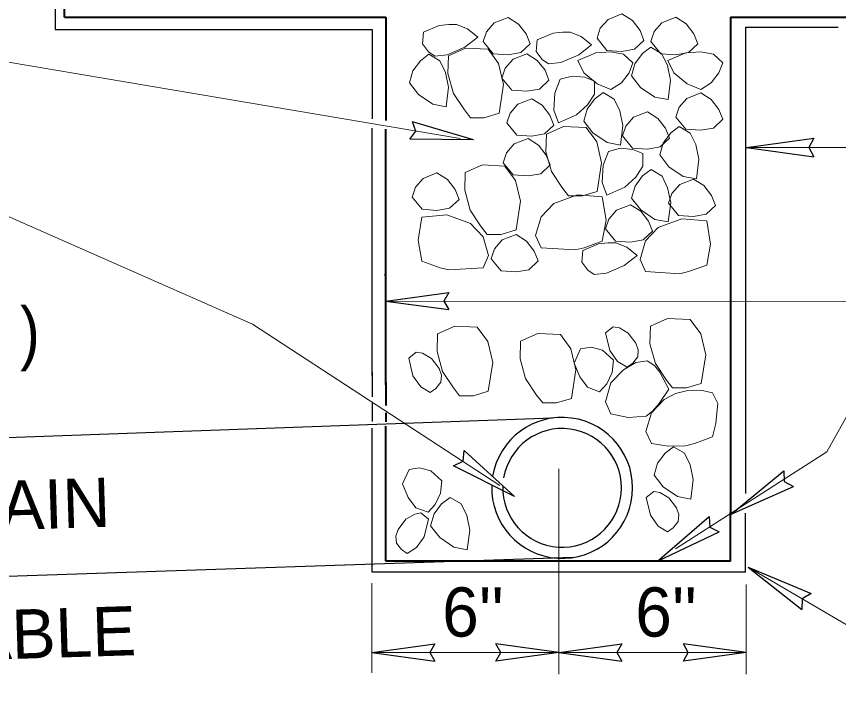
# Model space of a CAD drawing. Extents: x 716 to 1086, y -456 to -183.
# Drawn here: x 808.6 to 830.64, y -287.79 to -269.61 of the extents above; entities that cross this region are included whole.
import ezdxf

# ---------------------------------------------------------------- set-up
doc = ezdxf.new("R2010")
doc.units = 0
doc.header["$LTSCALE"] = 0.53
doc.linetypes.add('MEDIUM_DASHED', pattern=[4.5, 3, -1.5])
doc.layers.add('1', color=7, linetype='Continuous', lineweight=13)

msp = doc.modelspace()

# ---------------------------------------------------------------- linework, layer by layer
at = {"layer": '1', "lineweight": 25}
for p, q in [((809.6353, -263.7087), (809.6353, -269.9602)), ((809.6353, -269.9602), (818.1363, -269.9602)), ((818.1363, -269.9602), (818.1363, -272.3545)), ((828.1429, -269.9008), (828.1429, -280.0213)), ((828.1429, -269.9008), (830.6312, -269.9008)), ((818.1363, -279.2417), (818.1363, -272.6058)), ((820.8474, -272.9173), (819.213, -272.443)), ((820.8474, -272.9173), (819.1456, -272.9013)), ((828.1669, -273.126), (829.9797, -272.8768)), ((828.1669, -273.126), (829.9797, -273.3752)), ((818.5032, -277.2452), (820.1886, -277.0097)), ((818.5032, -277.2452), (820.1896, -277.473)), ((818.1363, -279.1506), (818.1363, -279.8076)), ((828.1429, -279.5683), (828.1429, -282.3994)), ((818.1363, -279.9453), (818.1363, -280.4733)), ((822.9711, -280.3795), (794.1772, -281.4185)), ((818.1363, -284.5063), (818.1363, -280.6492)), ((821.9491, -282.4816), (820.5978, -281.249)), ((821.9491, -282.4816), (820.3156, -281.6585)), ((827.7565, -282.9529), (829.1708, -281.7929)), ((827.7565, -282.9529), (829.4303, -282.2179)), ((828.1429, -284.5063), (828.1429, -282.9269)), ((825.7842, -284.2138), (827.1657, -283.0149)), ((825.7842, -284.2138), (827.4369, -283.4324)), ((823.5263, -284.1179), (763.7996, -286.1213)), ((828.1429, -284.5063), (818.1363, -284.5063)), ((828.2192, -284.377), (829.9078, -285.0793)), ((828.2192, -284.377), (829.656, -285.5095)), ((818.1286, -286.6628), (819.8146, -286.4311)), ((823.1397, -286.6631), (821.4537, -286.4314)), ((823.1397, -286.6631), (824.8256, -286.4314)), ((828.1637, -286.6631), (826.4778, -286.4314)), ((818.1286, -286.6628), (819.8146, -286.8944)), ((823.1397, -286.6631), (821.4537, -286.8947)), ((823.1397, -286.6631), (824.8256, -286.8947)), ((828.1637, -286.6631), (826.4778, -286.8947))]:
    msp.add_line(p, q, dxfattribs=at)
at = {"layer": '1', "lineweight": 40}
for p, q in [((809.8836, -269.6298), (818.5028, -269.6298)), ((818.5028, -269.6298), (818.5028, -272.4047)), ((827.743, -269.6299), (863.3891, -269.6283)), ((827.743, -269.6299), (827.743, -282.9143)), ((818.5028, -279.4931), (818.5028, -272.6309)), ((818.5028, -279.4237), (818.5028, -280.0439)), ((818.5028, -280.2349), (818.5028, -280.4803)), ((818.5028, -284.2158), (818.5028, -280.5986)), ((827.743, -284.2158), (827.743, -282.9143)), ((827.743, -284.2158), (818.5028, -284.2158))]:
    msp.add_line(p, q, dxfattribs=at)
at = {"layer": '1'}
for p, q in [((828.1669, -273.1252), (863.4359, -273.1252)), ((818.5028, -277.2444), (848.146, -277.2752)), ((823.1396, -287.245), (823.1396, -281.7445)), ((818.1268, -284.8083), (818.1268, -287.2086)), ((828.1643, -284.8447), (828.1643, -287.245)), ((818.1268, -286.6631), (823.1396, -286.6631)), ((828.1643, -286.6631), (823.1396, -286.6631))]:
    msp.add_line(p, q, dxfattribs=at)
at = {"layer": '1', "lineweight": 40}
msp.add_lwpolyline([(809.8836, -269.6298), (809.8836, -263.9928), (837.7017, -263.9928)], dxfattribs=at)
at = {"layer": '1'}
for points in [[(821.7792, -270.6438), (822.1185, -270.5843), (822.3706, -270.3481), (822.2663, -270.0821), (822.0598, -269.8162), (821.7792, -269.6386), (821.409, -269.7864), (821.2017, -270.0233), (821.1132, -270.2894), (821.38, -270.6141)], [(824.8294, -270.5518), (825.1687, -270.4924), (825.4207, -270.2562), (825.3165, -269.9902), (825.1099, -269.7242), (824.8294, -269.5467), (824.4592, -269.6945), (824.2519, -269.9314), (824.1634, -270.1973), (824.4302, -270.5221)], [(826.2727, -270.6413), (826.612, -270.5818), (826.8641, -270.3456), (826.7598, -270.0796), (826.5532, -269.8136), (826.2727, -269.6361), (825.9025, -269.7839), (825.6952, -270.0208), (825.6067, -270.2867), (825.8735, -270.6115)], [(819.644, -270.5623), (819.8162, -270.6745), (820.1463, -270.6422), (820.6235, -270.4363), (820.966, -270.1658), (820.6907, -269.9447), (820.3951, -269.8258), (820.1878, -269.8258), (819.9357, -269.8548), (819.5113, -270.0337), (819.4856, -270.3439)], [(822.6944, -270.7708), (822.8667, -270.883), (823.1967, -270.8507), (823.6739, -270.6448), (824.0164, -270.3743), (823.7412, -270.1532), (823.4455, -270.0343), (823.2382, -270.0343), (822.9862, -270.0633), (822.5617, -270.2423), (822.536, -270.5524)], [(820.1001, -271.1146), (819.9502, -270.8051), (819.6538, -270.6275), (819.4268, -270.8004), (819.2275, -271.0723), (819.1338, -271.3911), (819.3773, -271.7059), (819.7595, -271.966), (820.1166, -272.0327), (820.1812, -271.5072)], [(820.1795, -270.6711), (820.1656, -271.1443), (820.3135, -271.6763), (820.6092, -272.1198), (820.7708, -272.3271), (821.1411, -272.3271), (821.5398, -272.2089), (821.6578, -271.44), (821.5252, -270.8784), (821.2441, -270.4942), (820.6388, -270.4646)], [(822.2815, -271.6189), (822.6207, -271.5596), (822.8728, -271.3233), (822.7686, -271.0573), (822.562, -270.7913), (822.2815, -270.6138), (821.9112, -270.7616), (821.704, -270.9986), (821.6156, -271.2646), (821.8822, -271.5892)], [(824.535, -270.5625), (824.8743, -270.6219), (825.1264, -270.8582), (825.0222, -271.1242), (824.8155, -271.3901), (824.535, -271.5677), (824.1648, -271.4198), (823.8103, -271.1242), (823.648, -270.7987), (824.1357, -270.5922)], [(826.0536, -270.9252), (825.9038, -270.6157), (825.6075, -270.4382), (825.3804, -270.6111), (825.1812, -270.883), (825.0874, -271.2018), (825.3309, -271.5166), (825.7131, -271.7766), (826.0701, -271.8433), (826.1348, -271.3179)], [(826.9455, -270.5625), (827.2848, -270.6219), (827.5369, -270.8582), (827.4327, -271.1242), (827.226, -271.3901), (826.9455, -271.5677), (826.5753, -271.4198), (826.2208, -271.1242), (826.0585, -270.7987), (826.5462, -270.5922)], [(823.9094, -271.9822), (824.0978, -271.6945), (824.0976, -271.3491), (823.8325, -271.2432), (823.4968, -271.2122), (823.1752, -271.2959), (823.0306, -271.6667), (823.0042, -272.1282), (823.1307, -272.4687), (823.6145, -272.2538)], [(824.7722, -272.1421), (824.6223, -271.8326), (824.326, -271.655), (824.099, -271.8279), (823.8997, -272.0998), (823.806, -272.4186), (824.0495, -272.7334), (824.4317, -272.9935), (824.7887, -273.0602), (824.8533, -272.5347)], [(826.9423, -272.6664), (827.2816, -272.607), (827.5337, -272.3707), (827.4294, -272.1047), (827.2228, -271.8388), (826.9423, -271.6612), (826.5721, -271.8091), (826.3648, -272.046), (826.2763, -272.3119), (826.5431, -272.6367)], [(822.4125, -272.8234), (822.7518, -272.7641), (823.0039, -272.5278), (822.8996, -272.2618), (822.693, -271.9958), (822.4125, -271.8183), (822.0422, -271.9661), (821.835, -272.2031), (821.7466, -272.4691), (822.0132, -272.7937)], [(825.5139, -273.1728), (825.8532, -273.1133), (826.1052, -272.8771), (826.001, -272.6111), (825.7944, -272.3451), (825.5139, -272.1676), (825.1437, -272.3154), (824.9364, -272.5523), (824.8479, -272.8182), (825.1147, -273.143)], [(822.8086, -272.7687), (822.7948, -273.2419), (822.9426, -273.7738), (823.2382, -274.2174), (823.4, -274.4246), (823.7702, -274.4246), (824.1688, -274.3065), (824.287, -273.5376), (824.1543, -272.9759), (823.8732, -272.5918), (823.268, -272.5622)], [(826.8108, -273.0504), (826.6609, -272.7409), (826.3646, -272.5633), (826.1376, -272.7362), (825.9382, -273.0082), (825.8446, -273.3269), (826.0881, -273.6418), (826.4702, -273.9018), (826.8273, -273.9685), (826.8919, -273.4431)], [(822.3149, -273.8901), (822.6542, -273.8307), (822.9062, -273.5944), (822.802, -273.3284), (822.5954, -273.0625), (822.3149, -272.8849), (821.9447, -273.0327), (821.7374, -273.2697), (821.6489, -273.5358), (821.9157, -273.8604)], [(825.2039, -273.9181), (825.3923, -273.6303), (825.3921, -273.2849), (825.127, -273.1791), (824.7913, -273.1481), (824.4697, -273.2317), (824.3251, -273.6026), (824.2987, -274.064), (824.4252, -274.4045), (824.909, -274.1897)], [(820.6311, -273.8003), (820.6173, -274.2736), (820.7651, -274.8056), (821.0607, -275.249), (821.2224, -275.4563), (821.5927, -275.4563), (821.9913, -275.3381), (822.1095, -274.5693), (821.9768, -274.0076), (821.6957, -273.6235), (821.0904, -273.5938)], [(826.0568, -274.2043), (825.9071, -273.8947), (825.6107, -273.7172), (825.3837, -273.8901), (825.1843, -274.1621), (825.0906, -274.4808), (825.3342, -274.7957), (825.7162, -275.0557), (826.0733, -275.1223), (826.1381, -274.597)], [(819.8726, -274.8134), (820.2118, -274.754), (820.4639, -274.5177), (820.3597, -274.2518), (820.1531, -273.9858), (819.8726, -273.8082), (819.5023, -273.9561), (819.2951, -274.193), (819.2067, -274.4591), (819.4733, -274.7837)], [(826.7491, -274.9772), (827.0883, -274.9178), (827.3404, -274.6815), (827.2362, -274.4155), (827.0296, -274.1496), (826.7491, -273.972), (826.3788, -274.1198), (826.1716, -274.3567), (826.0831, -274.6228), (826.3498, -274.9475)], [(822.6636, -275.8128), (822.5158, -275.4881), (822.6636, -274.9858), (823.0028, -274.6308), (823.6392, -274.3946), (824.3037, -274.4532), (824.4081, -275.0743), (824.3037, -275.6359), (823.8167, -275.8128), (823.5797, -275.8723)], [(825.057, -275.6644), (825.3963, -275.6051), (825.6484, -275.3688), (825.5442, -275.1028), (825.3375, -274.8368), (825.057, -274.6593), (824.6868, -274.8071), (824.4795, -275.0441), (824.3911, -275.31), (824.6577, -275.6347)], [(821.1099, -276.3497), (821.2577, -276.025), (821.1099, -275.5227), (820.7707, -275.1677), (820.1345, -274.9313), (819.4698, -274.9901), (819.3656, -275.6111), (819.4698, -276.1728), (819.9568, -276.3497), (820.1938, -276.4091)], [(825.4652, -276.4543), (825.3174, -276.1297), (825.4652, -275.6274), (825.8045, -275.2723), (826.4407, -275.036), (827.1053, -275.0947), (827.2097, -275.7158), (827.1053, -276.2775), (826.6183, -276.4543), (826.3813, -276.5138)], [(821.9935, -276.4631), (822.3327, -276.4037), (822.5848, -276.1674), (822.4806, -275.9013), (822.274, -275.6354), (821.9935, -275.4579), (821.6232, -275.6058), (821.416, -275.8427), (821.3276, -276.1086), (821.5942, -276.4333)], [(823.9145, -276.4147), (824.0867, -276.5269), (824.4167, -276.4946), (824.894, -276.2887), (825.2365, -276.0182), (824.9612, -275.7971), (824.6656, -275.6782), (824.4583, -275.6782), (824.2062, -275.7072), (823.7818, -275.8862), (823.7561, -276.1963)], [(825.5972, -277.9137), (825.5833, -278.387), (825.7312, -278.919), (826.0269, -279.3625), (826.1886, -279.5697), (826.5589, -279.5697), (826.9575, -279.4516), (827.0757, -278.6827), (826.943, -278.1211), (826.6618, -277.7369), (826.0566, -277.7072)], [(819.8892, -278.1232), (819.8752, -278.5965), (820.0232, -279.1285), (820.3188, -279.5719), (820.4805, -279.7792), (820.8508, -279.7792), (821.2494, -279.6611), (821.3676, -278.8922), (821.2348, -278.3306), (820.9538, -277.9464), (820.3485, -277.9167)], [(822.1151, -278.3168), (822.1012, -278.7899), (822.2491, -279.3219), (822.5448, -279.7654), (822.7064, -279.9727), (823.0767, -279.9727), (823.4753, -279.8546), (823.5935, -279.0857), (823.4608, -278.524), (823.1797, -278.1398), (822.5744, -278.1101)], [(825.2074, -278.3723), (825.0018, -278.1007), (824.7628, -277.9641), (824.5978, -277.9326), (824.3942, -278.0947), (824.5071, -278.5677), (824.7158, -278.8618), (824.9691, -279.0179), (825.1207, -278.9117), (825.2551, -278.7382), (825.2693, -278.5526)], [(823.7049, -279.2764), (823.9097, -279.5534), (824.2337, -279.6732), (824.4251, -279.4611), (824.5707, -279.1574), (824.6041, -278.8272), (824.3063, -278.562), (824.0018, -278.4826), (823.7243, -278.5223), (823.5531, -278.906)], [(819.9289, -279.0509), (819.7233, -278.7793), (819.4844, -278.6427), (819.3193, -278.6112), (819.1158, -278.7733), (819.2286, -279.2463), (819.4374, -279.5404), (819.6907, -279.6965), (819.8422, -279.5903), (819.9767, -279.4167), (819.9909, -279.2312)], [(824.5347, -280.2647), (824.3868, -279.94), (824.5347, -279.4377), (824.8738, -279.0827), (825.2038, -278.8942), (825.5102, -278.8464), (825.7038, -278.9747), (825.8488, -279.1522), (826.0908, -279.6038), (825.8328, -279.991), (825.6392, -280.2006), (825.4778, -280.3297), (824.994, -280.3619)], [(825.6224, -281.0628), (825.4746, -280.7381), (825.6224, -280.2358), (825.9617, -279.8808), (826.2683, -279.7167), (826.5979, -279.6445), (826.9457, -279.6361), (827.2626, -279.7032), (827.3974, -279.991), (827.3668, -280.3243), (827.3489, -280.5233), (827.2626, -280.8859), (826.7754, -281.0628), (826.5385, -281.1222), (826.0747, -281.1362)], [(826.66, -281.6342), (826.5102, -281.3246), (826.2139, -281.1471), (825.9868, -281.32), (825.7875, -281.5919), (825.6938, -281.9107), (825.9373, -282.2255), (826.3195, -282.4856), (826.6765, -282.5523), (826.7412, -282.0268)], [(819.1046, -282.5087), (819.3093, -282.7857), (819.6334, -282.9055), (819.8247, -282.6933), (819.9702, -282.3897), (820.0037, -282.0594), (819.706, -281.7942), (819.4014, -281.7148), (819.124, -281.7546), (818.9527, -282.1382)], [(820.6694, -282.9924), (820.5195, -282.6829), (820.2233, -282.5053), (819.9962, -282.6782), (819.7968, -282.9502), (819.7032, -283.2689), (819.9467, -283.5838), (820.3288, -283.8438), (820.6859, -283.9105), (820.7505, -283.3852)], [(826.2935, -282.7855), (826.0879, -282.5139), (825.849, -282.3773), (825.6838, -282.3458), (825.4804, -282.5078), (825.5932, -282.9809), (825.802, -283.275), (826.0553, -283.4311), (826.2068, -283.3249), (826.3412, -283.1513), (826.3555, -282.9658)], [(818.8328, -283.3641), (819.0384, -283.0925), (819.2773, -282.9559), (819.4425, -282.9244), (819.6459, -283.0864), (819.5332, -283.5595), (819.3243, -283.8536), (819.0711, -284.0097), (818.9195, -283.9035), (818.7851, -283.7299), (818.7708, -283.5444)]]:
    msp.add_lwpolyline(points, close=True, dxfattribs=at)
for points in [[(802.4961, -270.3984), (805.7903, -270.3984), (820.4972, -272.8833)], [(797.5407, -274.9617), (808.3393, -274.9617), (814.9264, -277.862), (821.5537, -282.1886)], [(832.5636, -277.2772), (830.3281, -281.2879), (826.2628, -283.8813)], [(853.1637, -287.7913), (834.0381, -287.7913), (828.2192, -284.376)]]:
    msp.add_lwpolyline(points, dxfattribs=at)
at = {"layer": '1', "lineweight": 25}
for points in [[(819.1456, -272.9013), (819.3087, -272.6887), (819.213, -272.443)], [(829.9797, -272.8768), (829.8395, -273.1287), (829.9797, -273.3752)], [(820.1886, -277.0097), (820.0587, -277.2441), (820.1896, -277.473)], [(820.3156, -281.6585), (820.5732, -281.5311), (820.5978, -281.249)], [(829.1708, -281.7929), (829.1831, -282.0816), (829.4303, -282.2179)], [(827.1657, -283.0149), (827.1859, -283.3031), (827.4369, -283.4324)], [(829.9078, -285.0793), (829.6596, -285.2257), (829.656, -285.5095)], [(819.8146, -286.4311), (819.6842, -286.6651), (819.8146, -286.8944)], [(821.4537, -286.8947), (821.5841, -286.6607), (821.4537, -286.4314)], [(824.8256, -286.4314), (824.6952, -286.6654), (824.8256, -286.8947)], [(826.4778, -286.8947), (826.6082, -286.6607), (826.4778, -286.4314)]]:
    msp.add_lwpolyline(points, dxfattribs=at)
at = {"layer": '1', "linetype": 'MEDIUM_DASHED'}
msp.add_lwpolyline([(818.4707, -276.5405), (818.4636, -276.5387), (818.46, -276.5396)], dxfattribs=at)
at = {"layer": '1', "lineweight": 25}
for radius in [1.8892, 1.5912]:
    msp.add_arc((823.2284, -282.2511), radius, 178.14421, 170.41691, dxfattribs=at)

# ---------------------------------------------------------------- texts
at = {"layer": '1', "width": 0.9}
msp.add_text('( PERFORATED )', height=1.32, dxfattribs=at).set_placement((796.4282, -278.7308))
at = {"layer": '1'}
for s, p in [('SLOPED TO DRAIN', (795.0517, -283.7945)), ('1   MIN. /  2   DESIRABLE', (791.3319, -287.3732))]:
    msp.add_text(s, height=1.32, rotation=1.786, dxfattribs=at).set_placement(p)
for p in [(820.0118, -286.2376), (825.1877, -286.2376)]:
    msp.add_text("6''", height=1.32, dxfattribs=at).set_placement(p)

doc.saveas('drawing.dxf')
